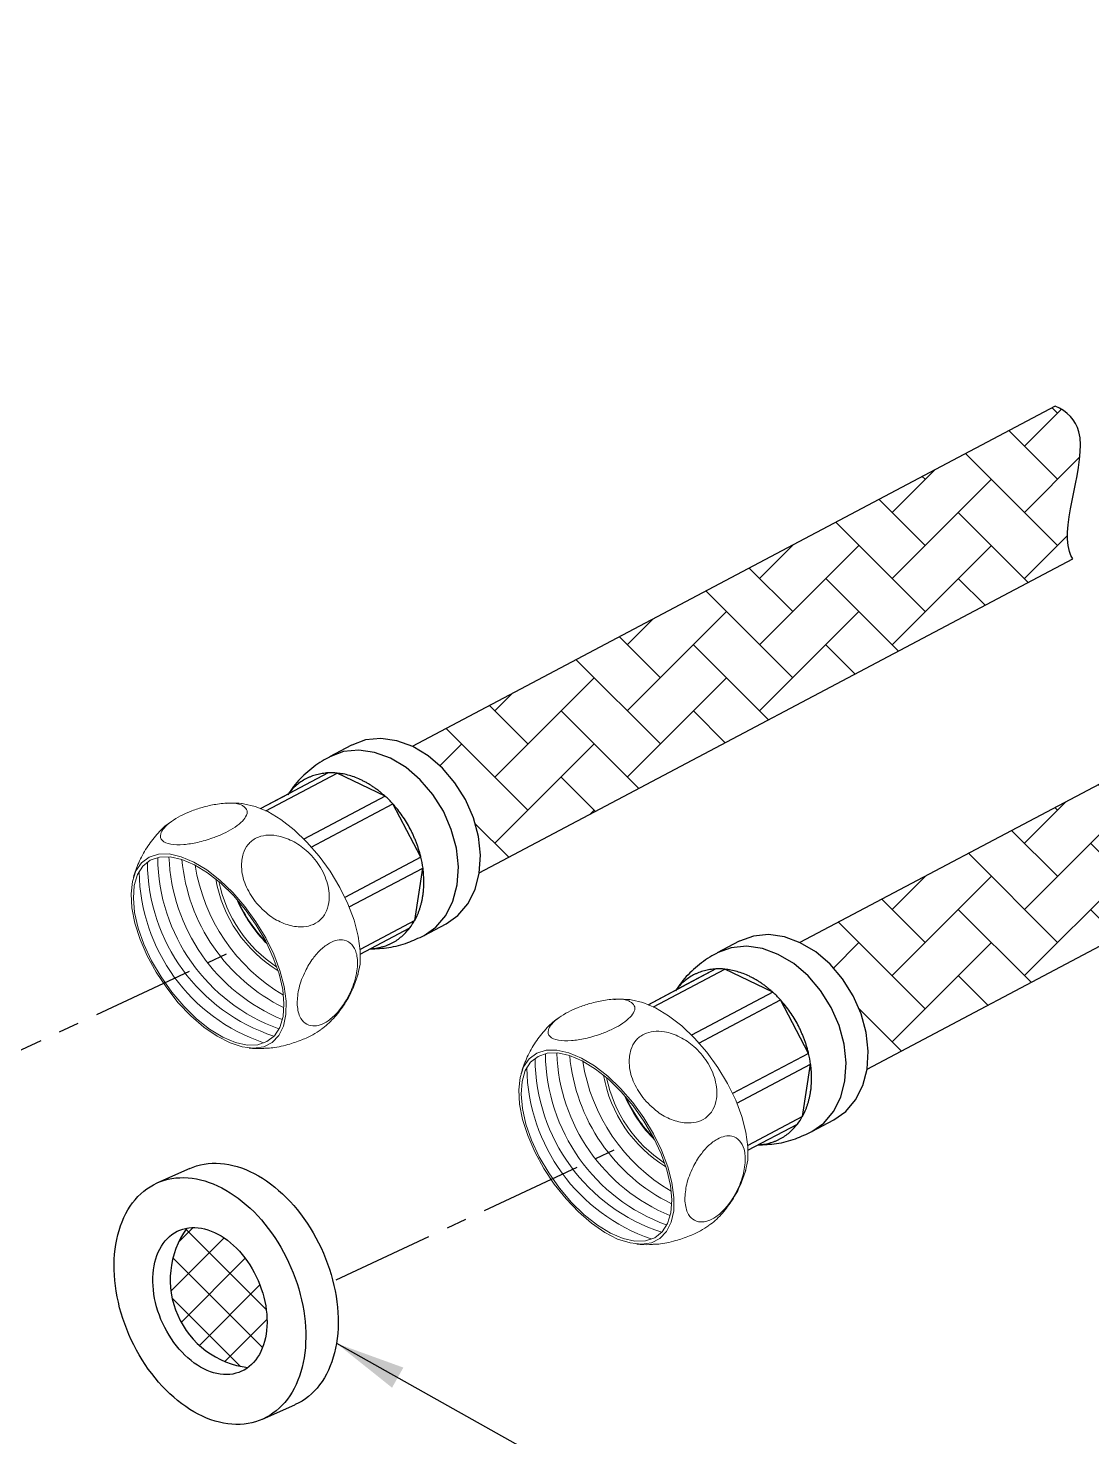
# Model space of a CAD drawing. Extents: x 7948 to 8542, y -4601 to -4181.
# Drawn here: x 8363.5 to 8409, y -4313.3 to -4253.1 of the extents above; entities that cross this region are included whole.
import ezdxf

# ---------------------------------------------------------------- set-up
doc = ezdxf.new("R2010")
doc.units = 0
doc.header["$LTSCALE"] = 7
doc.header["$MEASUREMENT"] = 0
doc.linetypes.add('CENTER', pattern=[2, 1.25, -0.25, 0.25, -0.25])
doc.linetypes.add('CENTER2', pattern=[28.575, 19.05, -3.175, 3.175, -3.175])
doc.layers.get('0').update_dxf_attribs({"color": 2, "linetype": 'CONTINUOUS'})
for name, color, linetype in [('BODY', 7, 'CONTINUOUS'), ('Layer 1', 7, 'CONTINUOUS'), ('중심선', 1, 'CENTER2')]:
    doc.layers.add(name, color=color, linetype=linetype)
doc.styles.add('ROMANS', font='romans')
doc.dimstyles.new('A-3', dxfattribs={"dimscale": 0, "dimtxt": 2.8, "dimasz": 2, "dimexe": 0.7, "dimexo": 0.5, "dimgap": 1, "dimtad": 1, "dimdec": 4, "dimdsep": 46, "dimtxsty": 'ROMANS', "dimcen": 0, "dimclrd": 3, "dimclre": 3, "dimclrt": 2, "dimadec": 4, "dimazin": 2, "dimtfac": 1, "dimtdec": 4, "dimtmove": 0, "dimatfit": 0, "dimfxl": 0, "dimarcsym": 0})

# ---------------------------------------------------------------- blocks, each defined once
blk = doc.blocks.new('A$C324A5E52')
at = {"ltscale": 0.6}
h = blk.add_hatch(dxfattribs=at)
h.set_pattern_fill('AR-HBONE', color=256)
edge = h.paths.add_edge_path()
edge.add_spline(control_points=[(115.05, 73.99), (114.93, 74.18), (113.75, 76.72), (117.16, 84.05), (114.58, 86.59), (113.55, 87.05)], knot_values=[11.703124, 11.703124, 11.703124, 11.703124, 12.612456, 22.884098, 26.80014, 26.80014, 26.80014, 26.80014], degree=3, periodic=0)
edge.add_line((113.55, 87.05), (58.61, 57.96))
edge.add_line((58.61, 57.96), (59.95, 57.15))
edge.add_line((59.95, 57.15), (61.18, 56.11))
edge.add_line((61.18, 56.11), (62.25, 54.84))
edge.add_line((62.25, 54.84), (63.15, 53.41))
edge.add_line((63.15, 53.41), (63.83, 51.86))
edge.add_line((63.83, 51.86), (64.26, 50.26))
edge.add_line((64.26, 50.26), (64.43, 48.66))
edge.add_line((64.43, 48.66), (64.33, 47.14))
edge.add_line((64.33, 47.14), (115.05, 73.99))
edge = h.paths.add_edge_path()
edge.add_arc((178.38, 110.21), 2.64, 323.8065, 338.0752)
edge.add_spline(control_points=[(180.75, 109.06), (180.8, 109.16), (180.89, 109.37), (180.99, 109.71), (181.07, 110.08), (181.11, 110.41), (181.12, 110.69), (181.13, 110.9), (181.12, 111.12), (181.11, 111.34), (181.09, 111.56), (181.07, 111.79), (181.04, 112.02), (181.01, 112.17), (180.99, 112.25)], knot_values=[0, 0, 0, 0, 0.125506, 0.250088, 0.374612, 0.499948, 0.562816, 0.625365, 0.687703, 0.749936, 0.812174, 0.874525, 0.937098, 1, 1, 1, 1], degree=3, periodic=0)
edge.add_arc((172.19, 110.58), 8.96, 10.7716, 15.3374)
edge.add_spline(control_points=[(180.83, 112.95), (180.79, 113.11), (180.69, 113.43), (180.52, 113.91), (180.32, 114.39), (180.14, 114.78), (179.98, 115.09), (179.85, 115.32), (179.72, 115.55), (179.59, 115.78), (179.45, 116), (179.3, 116.21), (179.15, 116.42), (179.05, 116.56), (179, 116.63)], knot_values=[0, 0, 0, 0, 0.125506, 0.250088, 0.374612, 0.499948, 0.562816, 0.625365, 0.687703, 0.749936, 0.812174, 0.874525, 0.937098, 1, 1, 1, 1], degree=3, periodic=0)
edge.add_arc((170.86, 110.45), 10.22, 37.2436, 41.4273)
edge.add_spline(control_points=[(178.52, 117.21), (178.47, 117.27), (178.35, 117.4), (178.18, 117.57), (178.01, 117.74), (177.84, 117.91), (177.66, 118.06), (177.48, 118.21), (177.3, 118.35), (177.18, 118.44), (177.12, 118.49)], knot_values=[0, 0, 0, 0, 0.125757, 0.250866, 0.375541, 0.5, 0.624459, 0.749134, 0.874243, 1, 1, 1, 1], degree=3, periodic=0)
edge.add_spline(control_points=[(177.12, 118.49), (177.06, 118.53), (176.94, 118.61), (176.76, 118.73), (176.58, 118.84), (176.4, 118.93), (176.22, 119.02), (176.04, 119.1), (175.86, 119.17), (175.74, 119.21), (175.68, 119.23)], knot_values=[0, 0, 0, 0, 0.125757, 0.250866, 0.375541, 0.5, 0.624459, 0.749134, 0.874243, 1, 1, 1, 1], degree=3, periodic=0)
edge.add_arc((174.63, 115.9), 3.49, 72.3791, 80.938)
edge.add_line((175.18, 119.35), (174.35, 119.28))
edge.add_line((174.35, 119.28), (117.89, 89.34))
edge.add_spline(control_points=[(117.89, 89.34), (118.26, 88.97), (119.86, 86.27), (116.44, 78.94), (118.54, 76.54), (119.15, 76.17)], knot_values=[9.860221, 9.860221, 9.860221, 9.860221, 11.941324, 22.212965, 24.965201, 24.965201, 24.965201, 24.965201], degree=3, periodic=0)
edge.add_line((119.15, 76.17), (180.51, 108.65))
edge = h.paths.add_edge_path()
edge.add_spline(control_points=[(148.18, 57.23), (148.06, 57.42), (146.88, 59.96), (150.29, 67.29), (147.71, 69.82), (146.68, 70.29)], knot_values=[11.703124, 11.703124, 11.703124, 11.703124, 12.612456, 22.884098, 26.80014, 26.80014, 26.80014, 26.80014], degree=3, periodic=0)
edge.add_line((146.68, 70.29), (91.73, 41.2))
edge.add_line((91.73, 41.2), (93.08, 40.39))
edge.add_line((93.08, 40.39), (94.3, 39.35))
edge.add_line((94.3, 39.35), (95.38, 38.08))
edge.add_line((95.38, 38.08), (96.28, 36.65))
edge.add_line((96.28, 36.65), (96.95, 35.1))
edge.add_line((96.95, 35.1), (97.39, 33.5))
edge.add_line((97.39, 33.5), (97.56, 31.9))
edge.add_line((97.56, 31.9), (97.46, 30.38))
edge.add_line((97.46, 30.38), (148.18, 57.23))
h = blk.add_hatch()
h.set_pattern_fill('ANSI37', color=256, scale=20)
h.paths.add_polyline_path([(12.57, 28.35), (12.44, 28.7), (12.3, 29.05), (12.14, 29.4), (11.97, 29.74), (11.79, 30.07), (11.59, 30.39), (11.38, 30.7), (11.16, 31), (10.94, 31.28), (10.7, 31.56), (10.46, 31.82), (10.2, 32.06), (9.94, 32.29), (9.68, 32.5), (9.41, 32.7), (9.13, 32.88), (8.86, 33.04), (8.58, 33.18), (8.3, 33.3), (8.01, 33.4), (7.73, 33.48), (7.46, 33.54), (7.18, 33.58), (6.91, 33.59), (6.64, 33.59), (6.37, 33.57), (6.2, 33.54, 0.569496), (11.43, 21.63), (11.54, 21.7), (11.74, 21.88), (11.92, 22.07), (12.1, 22.27), (12.26, 22.5), (12.41, 22.74), (12.54, 23), (12.66, 23.27), (12.77, 23.55), (12.86, 23.85), (12.93, 24.16), (12.99, 24.47), (13.03, 24.8), (13.06, 25.14), (13.07, 25.48), (13.06, 25.83), (13.04, 26.19), (13, 26.54), (12.95, 26.9), (12.88, 27.27), (12.79, 27.63), (12.69, 27.99)])
h.paths.add_polyline_path([(45.27, 12.64), (45.1, 12.98), (44.91, 13.31), (44.72, 13.63), (44.51, 13.94), (44.29, 14.24), (44.07, 14.52), (43.83, 14.8), (43.58, 15.06), (43.33, 15.3), (43.07, 15.53), (42.81, 15.74), (42.54, 15.94), (42.26, 16.12), (41.99, 16.27), (41.71, 16.41), (41.42, 16.53), (41.14, 16.64), (40.86, 16.72), (40.58, 16.78), (40.31, 16.81), (40.03, 16.83), (39.76, 16.83), (39.5, 16.81), (39.33, 16.78, 0.569496), (44.56, 4.86), (44.67, 4.94), (44.86, 5.11), (45.05, 5.3), (45.23, 5.51), (45.39, 5.74), (45.54, 5.98), (45.67, 6.24), (45.79, 6.51), (45.9, 6.79), (45.98, 7.09), (46.06, 7.39), (46.12, 7.71), (46.16, 8.04), (46.19, 8.38), (46.2, 8.72), (46.19, 9.07), (46.17, 9.42), (46.13, 9.78), (46.08, 10.14), (46.01, 10.5), (45.92, 10.87), (45.82, 11.23), (45.7, 11.59), (45.57, 11.94), (45.43, 12.29)])
at = {"color": 7, "linetype": 'Continuous'}
for p, q in [((113.55, 87.05), (58.6, 57.95)), ((64.33, 47.14), (115.05, 73.99)), ((146.68, 70.29), (91.73, 41.19)), ((53.41, 58.06), (51.53, 57.06)), ((97.46, 30.38), (148.18, 57.23)), ((51.42, 55.69), (45.65, 52.64)), ((46.09, 52.45), (52.18, 55.67)), ((51.42, 55.69), (48.02, 53.91)), ((56.28, 53.7), (52.18, 55.67)), ((45.63, 52.65), (48.02, 53.91)), ((56.28, 53.7), (49.34, 50.03)), ((49.97, 49.35), (56.94, 53.04)), ((59.34, 48.48), (56.94, 53.04)), ((59.34, 48.48), (52.84, 45.04)), ((53.21, 44.23), (59.51, 47.56)), ((58.81, 43.07), (59.51, 47.56)), ((58.81, 43.07), (54.14, 40.6)), ((54.16, 40.2), (58.39, 42.44)), ((59.61, 41.79), (61.5, 42.79)), ((86.54, 41.3), (84.66, 40.3)), ((84.55, 38.93), (78.78, 35.88)), ((79.22, 35.69), (85.3, 38.91)), ((84.55, 38.93), (81.14, 37.15)), ((89.41, 36.94), (85.3, 38.91)), ((78.76, 35.88), (81.14, 37.15)), ((89.41, 36.94), (82.47, 33.27)), ((83.1, 32.59), (90.07, 36.28)), ((92.47, 31.72), (90.07, 36.28)), ((92.47, 31.72), (85.97, 28.28)), ((86.34, 27.46), (92.64, 30.8)), ((91.94, 26.31), (92.64, 30.8)), ((91.94, 26.31), (87.27, 23.84)), ((87.28, 23.44), (91.52, 25.68)), ((92.74, 25.03), (94.63, 26.03)), ((39.59, 21.88), (36.83, 20.65)), ((45.81, 0.45), (48.57, 1.68))]:
    blk.add_line(p, q, dxfattribs=at)
at = {"color": 7, "linetype": 'Continuous', "flags": 128}
for points in [[(61.5, 42.79), (62.51, 43.51), (63.35, 44.5), (63.97, 45.73), (64.33, 47.13), (64.43, 48.66), (64.26, 50.26), (63.83, 51.86), (63.15, 53.41), (62.25, 54.84), (61.18, 56.11), (59.95, 57.15), (58.64, 57.94), (57.27, 58.44), (55.92, 58.63), (54.62, 58.51), (53.43, 58.07), (53.41, 58.06)], [(94.63, 26.03), (95.64, 26.75), (96.48, 27.74), (97.09, 28.96), (97.46, 30.37), (97.56, 31.9), (97.39, 33.5), (96.95, 35.1), (96.28, 36.65), (95.38, 38.08), (94.3, 39.35), (93.08, 40.39), (91.76, 41.18), (90.4, 41.68), (89.04, 41.87), (87.75, 41.74), (86.56, 41.31), (86.54, 41.3)], [(39.59, 21.88), (39.87, 21.99), (40.18, 22.1), (40.5, 22.19), (40.83, 22.25), (41.17, 22.3), (41.51, 22.32), (41.86, 22.33), (42.21, 22.31), (42.56, 22.27), (42.92, 22.22), (43.28, 22.14), (43.64, 22.04), (44, 21.92), (44.37, 21.78), (44.73, 21.63), (45.09, 21.45), (45.45, 21.25), (45.8, 21.04), (46.15, 20.81), (46.5, 20.56), (46.85, 20.29), (47.18, 20.01), (47.52, 19.71), (47.84, 19.39), (48.16, 19.06), (48.47, 18.72), (48.77, 18.36), (49.06, 17.99), (49.35, 17.6), (49.62, 17.21), (49.88, 16.8), (50.13, 16.39), (50.37, 15.96), (50.6, 15.53), (50.81, 15.09), (51.01, 14.64), (51.2, 14.19), (51.37, 13.74), (51.53, 13.27), (51.67, 12.81), (51.8, 12.35), (51.91, 11.88), (52.01, 11.41), (52.09, 10.95), (52.16, 10.48), (52.21, 10.02), (52.25, 9.56), (52.27, 9.11), (52.27, 8.66), (52.26, 8.22), (52.23, 7.78), (52.19, 7.35), (52.13, 6.93), (52.05, 6.52), (51.96, 6.12), (51.85, 5.74), (51.73, 5.36), (51.59, 5), (51.44, 4.64), (51.27, 4.31), (51.09, 3.99), (50.9, 3.68), (50.69, 3.39), (50.47, 3.11), (50.24, 2.86), (49.99, 2.61), (49.74, 2.39), (49.47, 2.19), (49.19, 2), (48.9, 1.84), (48.6, 1.69), (48.57, 1.68)], [(35.78, 5.12), (35.52, 5.53), (35.27, 5.94), (35.03, 6.36), (34.8, 6.8), (34.59, 7.24), (34.39, 7.68), (34.2, 8.14), (34.03, 8.59), (33.87, 9.05), (33.73, 9.52), (33.6, 9.98), (33.49, 10.45), (33.39, 10.91), (33.31, 11.38), (33.24, 11.84), (33.19, 12.31), (33.15, 12.77), (33.13, 13.22), (33.13, 13.67), (33.14, 14.11), (33.17, 14.55), (33.21, 14.97), (33.27, 15.39), (33.35, 15.8), (33.44, 16.2), (33.55, 16.59), (33.67, 16.97), (33.81, 17.33), (33.96, 17.68), (34.13, 18.02), (34.31, 18.34), (34.5, 18.65), (34.71, 18.94), (34.93, 19.21), (35.16, 19.47), (35.41, 19.71), (35.66, 19.93), (35.93, 20.14), (36.21, 20.32), (36.5, 20.49), (36.8, 20.64), (37.1, 20.76), (37.42, 20.87), (37.74, 20.96), (38.07, 21.02), (38.4, 21.07), (38.75, 21.09), (39.09, 21.1), (39.44, 21.08), (39.8, 21.04), (40.16, 20.99), (40.51, 20.91), (40.88, 20.81), (41.24, 20.69), (41.6, 20.56), (41.96, 20.4), (42.32, 20.22), (42.68, 20.03), (43.04, 19.81), (43.39, 19.58), (43.74, 19.33), (44.08, 19.06), (44.42, 18.78), (44.75, 18.48), (45.08, 18.16), (45.4, 17.83), (45.71, 17.49), (46.01, 17.13), (46.3, 16.76), (46.58, 16.37), (46.85, 15.98), (47.12, 15.57), (47.37, 15.16), (47.6, 14.73), (47.83, 14.3), (48.04, 13.86), (48.24, 13.41), (48.43, 12.96), (48.6, 12.51), (48.76, 12.05), (48.91, 11.58), (49.03, 11.12), (49.15, 10.65), (49.25, 10.18), (49.33, 9.72), (49.4, 9.25), (49.45, 8.79), (49.48, 8.33), (49.5, 7.88), (49.51, 7.43), (49.49, 6.99), (49.47, 6.55), (49.42, 6.12), (49.36, 5.7), (49.28, 5.29), (49.19, 4.89), (49.09, 4.51), (48.96, 4.13), (48.83, 3.77), (48.67, 3.41), (48.51, 3.08), (48.33, 2.76), (48.13, 2.45), (47.93, 2.16), (47.71, 1.88), (47.47, 1.63), (47.23, 1.39), (46.97, 1.16), (46.7, 0.96), (46.43, 0.77), (46.14, 0.61), (45.84, 0.46), (45.53, 0.33), (45.22, 0.23), (44.9, 0.14), (44.57, 0.08), (44.23, 0.03), (43.89, 0), (43.54, 0), (43.19, 0.02), (42.84, 0.05), (42.48, 0.11), (42.12, 0.19), (41.76, 0.29), (41.4, 0.4), (41.03, 0.54), (40.67, 0.7), (40.31, 0.88), (39.95, 1.07), (39.6, 1.29), (39.25, 1.52), (38.9, 1.77), (38.55, 2.04), (38.22, 2.32), (37.88, 2.62), (37.56, 2.94), (37.24, 3.27), (36.93, 3.61), (36.63, 3.97), (36.34, 4.34), (36.05, 4.73), (35.78, 5.12)], [(38.02, 7.31), (37.82, 7.63), (37.63, 7.96), (37.45, 8.29), (37.28, 8.63), (37.13, 8.98), (37, 9.33), (36.87, 9.69), (36.76, 10.05), (36.67, 10.41), (36.59, 10.77), (36.53, 11.14), (36.48, 11.5), (36.45, 11.85), (36.44, 12.2), (36.44, 12.55), (36.46, 12.89), (36.49, 13.22), (36.55, 13.55), (36.61, 13.86), (36.69, 14.16), (36.79, 14.45), (36.9, 14.73), (37.03, 14.99), (37.17, 15.24), (37.33, 15.47), (37.5, 15.69), (37.68, 15.89), (37.87, 16.07), (38.07, 16.24), (38.29, 16.38), (38.51, 16.51), (38.75, 16.61), (38.99, 16.7), (39.24, 16.76), (39.5, 16.81), (39.76, 16.83), (40.03, 16.83), (40.31, 16.81), (40.58, 16.78), (40.86, 16.72), (41.14, 16.64), (41.42, 16.53), (41.71, 16.41), (41.99, 16.27), (42.26, 16.12), (42.54, 15.94), (42.81, 15.74), (43.07, 15.53), (43.33, 15.3), (43.58, 15.06), (43.83, 14.8), (44.07, 14.52), (44.29, 14.24), (44.51, 13.94), (44.72, 13.63), (44.91, 13.31), (45.1, 12.98), (45.27, 12.64), (45.43, 12.29), (45.57, 11.94), (45.7, 11.59), (45.82, 11.23), (45.92, 10.87), (46.01, 10.5), (46.08, 10.14), (46.13, 9.78), (46.17, 9.42), (46.19, 9.07), (46.2, 8.72), (46.19, 8.38), (46.16, 8.04), (46.12, 7.71), (46.06, 7.39), (45.98, 7.09), (45.9, 6.79), (45.79, 6.51), (45.67, 6.24), (45.54, 5.98), (45.39, 5.74), (45.23, 5.51), (45.05, 5.3), (44.86, 5.11), (44.67, 4.94), (44.46, 4.79), (44.24, 4.65), (44, 4.54), (43.77, 4.44), (43.52, 4.37), (43.26, 4.31), (43, 4.28), (42.74, 4.26), (42.47, 4.27), (42.19, 4.3), (41.91, 4.35), (41.63, 4.42), (41.35, 4.51), (41.07, 4.62), (40.79, 4.75), (40.51, 4.9), (40.24, 5.07), (39.96, 5.25), (39.7, 5.46), (39.43, 5.68), (39.18, 5.92), (38.93, 6.17), (38.69, 6.44), (38.45, 6.72), (38.23, 7.01), (38.02, 7.31)]]:
    blk.add_lwpolyline(points, dxfattribs=at)
at = {"color": 8, "linetype": 'Continuous', "flags": 128}
for points in [[(59.61, 41.79), (60.63, 42.51), (61.47, 43.51), (62.08, 44.73), (62.44, 46.13), (62.54, 47.66), (62.37, 49.26), (61.94, 50.86), (61.27, 52.41), (60.37, 53.85), (59.29, 55.11), (58.07, 56.16), (56.75, 56.94), (55.39, 57.44), (54.03, 57.63), (52.73, 57.51), (51.55, 57.07), (51.53, 57.06)], [(92.74, 25.03), (93.76, 25.75), (94.6, 26.75), (95.21, 27.97), (95.57, 29.37), (95.67, 30.9), (95.5, 32.5), (95.07, 34.1), (94.39, 35.65), (93.5, 37.08), (92.42, 38.35), (91.2, 39.4), (89.88, 40.18), (88.52, 40.68), (87.16, 40.87), (85.86, 40.75), (84.67, 40.31), (84.66, 40.3)]]:
    blk.add_lwpolyline(points, dxfattribs=at)
at = {"lineweight": 0, "flags": 128}
for points in [[(44, 53.08), (44.17, 53.06), (45.18, 52.83)], [(45.18, 52.83), (46.26, 52.38), (47.38, 51.7), (48.51, 50.82), (49.6, 49.77), (50.64, 48.58), (51.59, 47.28), (52.42, 45.9), (53.11, 44.49), (53.64, 43.09), (53.99, 41.74), (54.16, 40.48), (54.14, 39.34), (53.96, 38.45)], [(38.85, 48.53), (39.93, 48.07), (41.05, 47.4), (42.17, 46.52), (43.27, 45.47), (44.31, 44.28), (45.25, 42.97), (46.08, 41.6), (46.77, 40.19), (47.3, 38.79), (47.66, 37.44), (47.83, 36.17), (47.81, 35.03), (47.59, 34.05), (47.2, 33.25), (46.63, 32.66), (45.91, 32.29), (45.05, 32.16), (44.08, 32.27), (43.03, 32.61), (41.92, 33.18), (40.79, 33.96), (39.68, 34.93), (38.61, 36.05), (37.62, 37.31), (36.72, 38.65), (35.96, 40.05), (35.35, 41.46), (34.9, 42.84), (34.64, 44.15), (34.57, 45.35), (34.69, 46.42), (34.99, 47.32), (35.47, 48.01), (36.12, 48.5), (36.92, 48.75), (37.83, 48.76), (38.85, 48.53)], [(38.92, 48.29), (40, 47.83), (41.12, 47.14), (42.24, 46.26), (43.32, 45.2), (44.35, 43.99), (45.27, 42.68), (46.08, 41.3), (46.73, 39.89), (47.22, 38.51), (47.53, 37.18), (47.64, 35.95), (47.56, 34.86), (47.28, 33.94), (46.82, 33.22), (46.19, 32.72), (45.41, 32.45), (44.5, 32.43), (43.49, 32.65), (42.41, 33.11), (41.29, 33.8), (40.17, 34.68), (39.09, 35.75), (38.06, 36.95), (37.14, 38.26), (36.33, 39.64), (35.67, 41.05), (35.19, 42.43), (34.88, 43.76), (34.77, 44.99), (34.85, 46.08), (35.13, 47), (35.59, 47.72), (36.22, 48.22), (37, 48.49), (37.91, 48.51), (38.92, 48.29)], [(77.13, 36.31), (77.3, 36.3), (78.31, 36.07)], [(78.31, 36.07), (79.39, 35.61), (80.51, 34.94), (81.64, 34.06), (82.73, 33.01), (83.77, 31.82), (84.72, 30.51), (85.55, 29.14), (86.24, 27.73), (86.77, 26.33), (87.12, 24.98), (87.29, 23.72), (87.27, 22.58), (87.09, 21.69)], [(71.98, 31.77), (73.06, 31.31), (74.18, 30.64), (75.3, 29.76), (76.4, 28.71), (77.44, 27.52), (78.38, 26.21), (79.21, 24.84), (79.9, 23.43), (80.43, 22.03), (80.79, 20.68), (80.96, 19.41), (80.94, 18.27), (80.72, 17.29), (80.33, 16.49), (79.76, 15.9), (79.04, 15.53), (78.18, 15.4), (77.21, 15.51), (76.15, 15.85), (75.05, 16.42), (73.92, 17.2), (72.81, 18.17), (71.74, 19.29), (70.74, 20.54), (69.85, 21.89), (69.09, 23.29), (68.48, 24.69), (68.03, 26.07), (67.77, 27.39), (67.7, 28.59), (67.81, 29.66), (68.12, 30.56), (68.6, 31.25), (69.25, 31.73), (70.05, 31.98), (70.96, 32), (71.98, 31.77)], [(72.05, 31.53), (73.13, 31.07), (74.25, 30.38), (75.36, 29.5), (76.45, 28.44), (77.48, 27.23), (78.4, 25.92), (79.21, 24.54), (79.86, 23.13), (80.35, 21.75), (80.66, 20.42), (80.77, 19.19), (80.69, 18.1), (80.41, 17.18), (79.95, 16.46), (79.32, 15.96), (78.54, 15.69), (77.63, 15.67), (76.62, 15.89), (75.54, 16.35), (74.42, 17.04), (73.3, 17.92), (72.22, 18.98), (71.19, 20.19), (70.26, 21.5), (69.46, 22.88), (68.8, 24.29), (68.32, 25.67), (68.01, 27), (67.9, 28.23), (67.98, 29.32), (68.26, 30.24), (68.72, 30.96), (69.35, 31.46), (70.13, 31.73), (71.04, 31.75), (72.05, 31.53)]]:
    blk.add_lwpolyline(points, dxfattribs=at)
at = {"color": 7, "linetype": 'Continuous'}
for centre, radius, start, end in [((51.67, 50.5), 5.2, 84.3967, 92.7689), ((49.8, 46.59), 9.63, 42.1123, 47.6629), ((50.01, 46.25), 9.6, 7.8439, 13.4062), ((54.28, 45.58), 5.17, 322.5862, 330.9848), ((84.8, 33.74), 5.2, 84.3967, 92.7689), ((82.92, 29.83), 9.63, 42.1123, 47.6629), ((83.13, 29.49), 9.6, 7.8439, 13.4062), ((87.41, 28.82), 5.17, 322.5862, 330.9848)]:
    blk.add_arc(centre, radius, start, end, dxfattribs=at)
at = {"lineweight": 0}
for centre, radius, start, end in [((52.56, 48.58), 15.71, 180.5389, 250.0692), ((53.51, 49.12), 15.71, 182.2362, 247.444), ((54.57, 49.71), 15.71, 185.2017, 243.7077), ((50.97, 47.49), 15.71, 180.9698, 251.1648), ((51.68, 48.12), 15.71, 180.328, 251.8451), ((55.57, 50.23), 15.71, 188.8767, 239.5019), ((53.16, 48.59), 11.51, 189.9316, 238.4471), ((53.35, 48.72), 11.51, 191.6357, 236.743), ((55.21, 49.99), 12.68, 203.7091, 224.6696), ((55.49, 50.17), 12.96, 204.7018, 223.6769), ((85.69, 31.82), 15.71, 180.5389, 250.0692), ((86.64, 32.36), 15.71, 182.2362, 247.444), ((87.7, 32.95), 15.71, 185.2017, 243.7077), ((84.1, 30.73), 15.71, 180.9698, 251.1648), ((84.81, 31.35), 15.71, 180.328, 251.8451), ((88.69, 33.47), 15.71, 188.8767, 239.5019), ((86.29, 31.83), 11.51, 189.9316, 238.4471), ((86.48, 31.96), 11.51, 191.6357, 236.743), ((88.34, 33.22), 12.68, 203.7091, 224.6696), ((88.62, 33.41), 12.96, 204.7018, 223.6769)]:
    blk.add_arc(centre, radius, start, end, dxfattribs=at)
blk.add_arc((45.48, 12.37), 7.56, 144.4494, 263.0245)
at = {"color": 7, "linetype": 'Continuous'}
for points, knots in [([(51.54, 57.05), (51.39, 56.97), (50.71, 56.64), (49.65, 55.82), (48.61, 54.8), (48.14, 54.07), (47.98, 53.83)], [0, 0, 0, 0, 0.105481, 0.463494, 0.823433, 1, 1, 1, 1]), ([(51.42, 55.69), (51.33, 55.69), (51.16, 55.67), (50.91, 55.64), (50.67, 55.6), (50.43, 55.54), (50.19, 55.47), (49.96, 55.39), (49.73, 55.29), (49.44, 55.15), (49.09, 54.94), (48.7, 54.64), (48.34, 54.3), (48.12, 54.04), (48.02, 53.91)], [0, 0, 0, 0, 0.062902, 0.125475, 0.187826, 0.250064, 0.312297, 0.374635, 0.437184, 0.500052, 0.625388, 0.749912, 0.874494, 1, 1, 1, 1]), ([(56.28, 53.7), (56.2, 53.77), (56.04, 53.91), (55.8, 54.11), (55.56, 54.3), (55.31, 54.47), (55.06, 54.64), (54.81, 54.79), (54.55, 54.93), (54.2, 55.11), (53.76, 55.3), (53.23, 55.48), (52.7, 55.61), (52.35, 55.65), (52.18, 55.67)], [0, 0, 0, 0, 0.062902, 0.125475, 0.187826, 0.250064, 0.312297, 0.374635, 0.437184, 0.500052, 0.625388, 0.749912, 0.874494, 1, 1, 1, 1]), ([(59.34, 48.48), (59.32, 48.58), (59.26, 48.79), (59.17, 49.1), (59.07, 49.41), (58.96, 49.72), (58.84, 50.02), (58.71, 50.32), (58.58, 50.62), (58.38, 51.01), (58.11, 51.49), (57.75, 52.03), (57.36, 52.56), (57.08, 52.88), (56.94, 53.04)], [0, 0, 0, 0, 0.0629016, 0.1254747, 0.1878262, 0.2500642, 0.3122974, 0.3746346, 0.4371839, 0.5000524, 0.625388, 0.7499122, 0.8744938, 1, 1, 1, 1]), ([(59.5, 45.15), (59.52, 45.25), (59.55, 45.44), (59.57, 45.74), (59.59, 46.03), (59.6, 46.33), (59.59, 46.64), (59.58, 46.94), (59.55, 47.25), (59.53, 47.46), (59.51, 47.56)], [0, 0, 0, 0, 0.125757, 0.250866, 0.375541, 0.5, 0.624459, 0.749134, 0.874243, 1, 1, 1, 1]), ([(58.81, 43.07), (58.85, 43.15), (58.93, 43.31), (59.05, 43.55), (59.15, 43.8), (59.24, 44.06), (59.32, 44.32), (59.39, 44.59), (59.46, 44.87), (59.49, 45.06), (59.5, 45.15)], [0, 0, 0, 0, 0.1257565, 0.2508657, 0.3755415, 0.5, 0.6244585, 0.7491343, 0.8742435, 1, 1, 1, 1]), ([(54.99, 40.66), (55.08, 40.66), (55.25, 40.67), (55.5, 40.71), (55.74, 40.75), (55.98, 40.81), (56.22, 40.88), (56.45, 40.96), (56.67, 41.06), (56.97, 41.2), (57.32, 41.41), (57.71, 41.71), (58.07, 42.05), (58.29, 42.31), (58.39, 42.44)], [0, 0, 0, 0, 0.0629016, 0.1254747, 0.1878262, 0.2500642, 0.3122974, 0.3746346, 0.4371839, 0.5000524, 0.625388, 0.7499122, 0.8744938, 1, 1, 1, 1]), ([(55.01, 40.65), (55.54, 40.67), (56.63, 40.72), (58.19, 41.12), (59.15, 41.58), (59.61, 41.8)], [0, 0, 0, 0, 0.333744, 0.682398, 1, 1, 1, 1]), ([(84.67, 40.29), (84.51, 40.21), (83.84, 39.88), (82.78, 39.06), (81.74, 38.04), (81.27, 37.31), (81.11, 37.07)], [0, 0, 0, 0, 0.105481, 0.463494, 0.823433, 1, 1, 1, 1]), ([(84.55, 38.93), (84.46, 38.92), (84.29, 38.91), (84.04, 38.88), (83.8, 38.84), (83.56, 38.78), (83.32, 38.71), (83.09, 38.63), (82.86, 38.53), (82.57, 38.39), (82.22, 38.18), (81.83, 37.88), (81.46, 37.54), (81.25, 37.28), (81.14, 37.15)], [0, 0, 0, 0, 0.062902, 0.125475, 0.187826, 0.250064, 0.312297, 0.374635, 0.437184, 0.500052, 0.625388, 0.749912, 0.874494, 1, 1, 1, 1]), ([(89.41, 36.94), (89.33, 37.01), (89.17, 37.15), (88.93, 37.35), (88.69, 37.54), (88.44, 37.71), (88.19, 37.88), (87.94, 38.03), (87.68, 38.17), (87.33, 38.35), (86.89, 38.54), (86.36, 38.72), (85.83, 38.85), (85.48, 38.89), (85.3, 38.91)], [0, 0, 0, 0, 0.062902, 0.125475, 0.187826, 0.250064, 0.312297, 0.374635, 0.437184, 0.500052, 0.625388, 0.749912, 0.874494, 1, 1, 1, 1]), ([(92.47, 31.72), (92.44, 31.82), (92.39, 32.03), (92.3, 32.34), (92.2, 32.65), (92.09, 32.95), (91.97, 33.26), (91.84, 33.56), (91.7, 33.86), (91.51, 34.25), (91.24, 34.72), (90.88, 35.27), (90.49, 35.8), (90.21, 36.12), (90.07, 36.28)], [0, 0, 0, 0, 0.0629016, 0.1254747, 0.1878262, 0.2500642, 0.3122974, 0.3746346, 0.4371839, 0.5000524, 0.625388, 0.7499122, 0.8744938, 1, 1, 1, 1]), ([(92.63, 28.39), (92.65, 28.49), (92.68, 28.68), (92.7, 28.97), (92.72, 29.27), (92.73, 29.57), (92.72, 29.87), (92.71, 30.18), (92.68, 30.49), (92.66, 30.7), (92.64, 30.8)], [0, 0, 0, 0, 0.125757, 0.250866, 0.375541, 0.5, 0.624459, 0.749134, 0.874243, 1, 1, 1, 1]), ([(91.94, 26.31), (91.98, 26.39), (92.06, 26.55), (92.18, 26.79), (92.28, 27.04), (92.37, 27.29), (92.45, 27.56), (92.52, 27.83), (92.59, 28.11), (92.62, 28.3), (92.63, 28.39)], [0, 0, 0, 0, 0.1257565, 0.2508657, 0.3755415, 0.5, 0.6244585, 0.7491343, 0.8742435, 1, 1, 1, 1]), ([(88.12, 23.9), (88.21, 23.9), (88.38, 23.91), (88.63, 23.95), (88.87, 23.99), (89.11, 24.05), (89.35, 24.12), (89.58, 24.2), (89.8, 24.3), (90.1, 24.44), (90.45, 24.65), (90.84, 24.95), (91.2, 25.29), (91.41, 25.55), (91.52, 25.68)], [0, 0, 0, 0, 0.0629016, 0.1254747, 0.1878262, 0.2500642, 0.3122974, 0.3746346, 0.4371839, 0.5000524, 0.625388, 0.7499122, 0.8744938, 1, 1, 1, 1]), ([(88.14, 23.89), (88.67, 23.91), (89.76, 23.96), (91.32, 24.36), (92.28, 24.82), (92.74, 25.04)], [0, 0, 0, 0, 0.333744, 0.682398, 1, 1, 1, 1])]:
    blk.add_open_spline(points, degree=3, knots=knots, dxfattribs=at)
at = {"lineweight": 0}
for points, knots in [([(44.22, 52.83), (44.33, 52.71), (44.56, 52.49), (44.45, 51.99), (44.01, 51.45), (43.33, 50.94), (42.47, 50.48), (41.43, 50.06), (40.24, 49.72), (38.98, 49.53), (37.89, 49.56), (37.16, 49.87), (37.01, 50.38), (37.33, 50.97), (37.94, 51.52), (38.77, 52.02), (39.69, 52.43), (40.74, 52.78), (41.91, 53.05), (43.1, 53.15), (43.86, 53.04), (44.14, 52.87), (44.22, 52.83)], [0, 0, 0, 0, 0.052989, 0.106184, 0.147525, 0.189062, 0.226384, 0.265104, 0.320768, 0.37721, 0.443562, 0.513781, 0.582933, 0.62808, 0.673529, 0.71234, 0.749774, 0.79222, 0.843714, 0.905466, 0.974153, 1, 1, 1, 1]), ([(44.07, 53.07), (43.71, 53.1), (43.25, 53.14), (42.8, 53.09), (42.7, 53.09)], [0, 0, 0, 0, 0.783672, 1, 1, 1, 1]), ([(37.94, 51.47), (37.89, 51.44), (37.44, 51.15), (36.74, 50.43), (35.88, 49.31), (35.21, 48.06), (34.91, 47.18), (34.77, 46.75)], [0, 0, 0, 0, 0.034272, 0.277023, 0.522454, 0.772037, 1, 1, 1, 1]), ([(45.17, 44.7), (44.87, 45.16), (44.26, 46.09), (43.95, 47.54), (44.08, 48.74), (44.53, 49.61), (45.23, 50.17), (46.1, 50.4), (47.16, 50.36), (48.37, 49.93), (49.65, 49.06), (50.74, 47.8), (51.45, 46.24), (51.57, 44.77), (51.22, 43.64), (50.6, 42.92), (49.76, 42.56), (48.75, 42.49), (47.6, 42.78), (46.28, 43.49), (45.58, 44.26), (45.17, 44.7)], [0, 0, 0, 0, 0.065782, 0.131694, 0.181623, 0.222588, 0.263731, 0.300928, 0.340022, 0.396521, 0.453787, 0.520655, 0.590987, 0.659818, 0.704016, 0.748491, 0.786894, 0.824528, 0.877049, 0.930344, 1, 1, 1, 1]), ([(48.76, 35.99), (48.79, 36.42), (48.85, 37.27), (49.37, 38.64), (50.05, 39.79), (50.79, 40.63), (51.52, 41.18), (52.22, 41.44), (52.9, 41.43), (53.48, 41.07), (53.89, 40.29), (53.98, 39.13), (53.67, 37.66), (53.02, 36.28), (52.23, 35.19), (51.46, 34.49), (50.72, 34.11), (50.02, 34.02), (49.4, 34.25), (48.89, 34.88), (48.8, 35.59), (48.76, 35.99)], [0, 0, 0, 0, 0.065782, 0.131694, 0.181623, 0.222588, 0.263731, 0.300928, 0.340022, 0.396521, 0.453787, 0.520655, 0.590987, 0.659818, 0.704016, 0.748491, 0.786894, 0.824528, 0.877049, 0.930344, 1, 1, 1, 1]), ([(50.81, 33.78), (50.86, 33.81), (51.3, 34.1), (52, 34.82), (52.87, 35.94), (53.53, 37.18), (53.83, 38.07), (53.97, 38.49)], [0, 0, 0, 0, 0.031797, 0.27517, 0.521231, 0.771453, 1, 1, 1, 1]), ([(77.35, 36.07), (77.46, 35.95), (77.69, 35.72), (77.58, 35.23), (77.14, 34.69), (76.46, 34.18), (75.6, 33.72), (74.55, 33.3), (73.37, 32.96), (72.11, 32.77), (71.02, 32.8), (70.29, 33.11), (70.13, 33.62), (70.46, 34.21), (71.07, 34.76), (71.9, 35.26), (72.82, 35.67), (73.87, 36.02), (75.04, 36.29), (76.23, 36.39), (76.99, 36.28), (77.27, 36.11), (77.35, 36.07)], [0, 0, 0, 0, 0.052989, 0.106184, 0.147525, 0.189062, 0.226384, 0.265104, 0.320768, 0.37721, 0.443562, 0.513781, 0.582933, 0.62808, 0.673529, 0.71234, 0.749774, 0.79222, 0.843714, 0.905466, 0.974153, 1, 1, 1, 1]), ([(77.2, 36.31), (76.84, 36.34), (76.38, 36.38), (75.93, 36.33), (75.83, 36.32)], [0, 0, 0, 0, 0.783672, 1, 1, 1, 1]), ([(46.07, 32.17), (46.22, 32.17), (46.75, 32.17), (47.85, 32.41), (49.09, 32.82), (50.11, 33.29), (50.59, 33.62), (50.82, 33.77)], [0, 0, 0, 0, 0.11919, 0.41713, 0.642825, 0.827995, 1, 1, 1, 1]), ([(71.07, 34.71), (71.01, 34.67), (70.57, 34.39), (69.87, 33.67), (69.01, 32.54), (68.34, 31.3), (68.04, 30.42), (67.9, 29.99)], [0, 0, 0, 0, 0.034272, 0.277023, 0.522454, 0.772037, 1, 1, 1, 1]), ([(78.3, 27.94), (78, 28.4), (77.39, 29.32), (77.08, 30.78), (77.21, 31.98), (77.66, 32.85), (78.36, 33.41), (79.23, 33.64), (80.29, 33.6), (81.5, 33.17), (82.77, 32.3), (83.86, 31.04), (84.57, 29.47), (84.7, 28.01), (84.35, 26.87), (83.73, 26.16), (82.89, 25.8), (81.88, 25.73), (80.73, 26.02), (79.41, 26.73), (78.7, 27.5), (78.3, 27.94)], [0, 0, 0, 0, 0.065782, 0.131694, 0.181623, 0.222588, 0.263731, 0.300928, 0.340022, 0.396521, 0.453787, 0.520655, 0.590987, 0.659818, 0.704016, 0.748491, 0.786894, 0.824528, 0.877049, 0.930344, 1, 1, 1, 1]), ([(44.68, 32.17), (45.03, 32.14), (45.5, 32.1), (45.96, 32.15), (46.07, 32.16)], [0, 0, 0, 0, 0.7678485, 1, 1, 1, 1]), ([(81.89, 19.23), (81.92, 19.66), (81.98, 20.51), (82.5, 21.88), (83.18, 23.03), (83.92, 23.87), (84.65, 24.42), (85.35, 24.68), (86.03, 24.67), (86.61, 24.31), (87.02, 23.52), (87.11, 22.37), (86.8, 20.9), (86.15, 19.51), (85.35, 18.42), (84.59, 17.73), (83.85, 17.35), (83.15, 17.26), (82.53, 17.49), (82.02, 18.12), (81.93, 18.83), (81.89, 19.23)], [0, 0, 0, 0, 0.065782, 0.131694, 0.181623, 0.222588, 0.263731, 0.300928, 0.340022, 0.396521, 0.453787, 0.520655, 0.590987, 0.659818, 0.704016, 0.748491, 0.786894, 0.824528, 0.877049, 0.930344, 1, 1, 1, 1]), ([(83.94, 17.02), (83.99, 17.05), (84.43, 17.33), (85.13, 18.06), (85.99, 19.18), (86.66, 20.42), (86.96, 21.31), (87.1, 21.73)], [0, 0, 0, 0, 0.031797, 0.27517, 0.521231, 0.771453, 1, 1, 1, 1]), ([(79.2, 15.41), (79.35, 15.41), (79.88, 15.41), (80.98, 15.65), (82.22, 16.06), (83.24, 16.53), (83.72, 16.86), (83.95, 17.01)], [0, 0, 0, 0, 0.11919, 0.41713, 0.642825, 0.827995, 1, 1, 1, 1]), ([(77.8, 15.41), (78.16, 15.38), (78.63, 15.34), (79.09, 15.39), (79.2, 15.4)], [0, 0, 0, 0, 0.7678485, 1, 1, 1, 1])]:
    blk.add_open_spline(points, degree=3, knots=knots, dxfattribs=at)
at = {"layer": 'BODY', "color": 1}
blk.add_open_spline([(115.05, 73.99), (114.93, 74.18), (113.75, 76.72), (117.16, 84.05), (114.58, 86.59), (113.55, 87.05)], degree=3, knots=[11.703124, 11.703124, 11.703124, 11.703124, 12.612456, 22.884098, 26.80014, 26.80014, 26.80014, 26.80014], dxfattribs=at)
at = {"layer": '중심선', "color": 1, "linetype": 'CENTER'}
for p, q in [((18.96, 29.11), (43.41, 40.55)), ((52.09, 12.35), (76.54, 23.79))]:
    blk.add_line(p, q, dxfattribs=at)

msp = doc.modelspace()

# ---------------------------------------------------------------- block references
at = {"layer": 'Layer 1', "xscale": 0.5, "yscale": 0.5, "zscale": 0.5}
msp.add_blockref('A$C324A5E52', (8350.63026, -4312.73326), dxfattribs=at)

# ---------------------------------------------------------------- leaders
msp.add_leader([(8376.69298, -4309.2665), (8390.24152, -4316.86154)], dimstyle='A-3', override={"dimscale": 1, "dimasz": 3, "dimtad": 0, "dimclrd": 256, "dimarcsym": 1})

doc.saveas('drawing.dxf')
